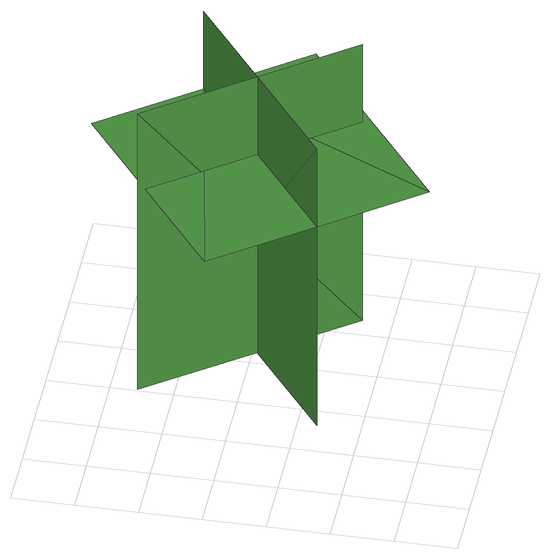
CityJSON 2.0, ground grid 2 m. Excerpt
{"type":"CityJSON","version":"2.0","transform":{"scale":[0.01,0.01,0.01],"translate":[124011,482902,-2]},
"CityObjects":{
"tree1":{"type":"SolitaryVegetationObject","geometry":[{"type":"MultiSurface","lod":"1","boundaries":[[[0,1,2]],[[0,2,3]],[[4,5,6]],[[4,6,7]],[[8,9,10]],[[8,10,11]],[[8,11,12]],[[8,12,13]]]}]}
},
"vertices":[
[874,297,44],[407,915,44],[407,915,1121],[874,297,1121],[948,808,44],[330,340,44],[330,340,1121],[948,808,1121],[948,808,819],[714,1116,819],[97,649,819],[330,340,819],[564,31,819],[1182,499,819]
]}
